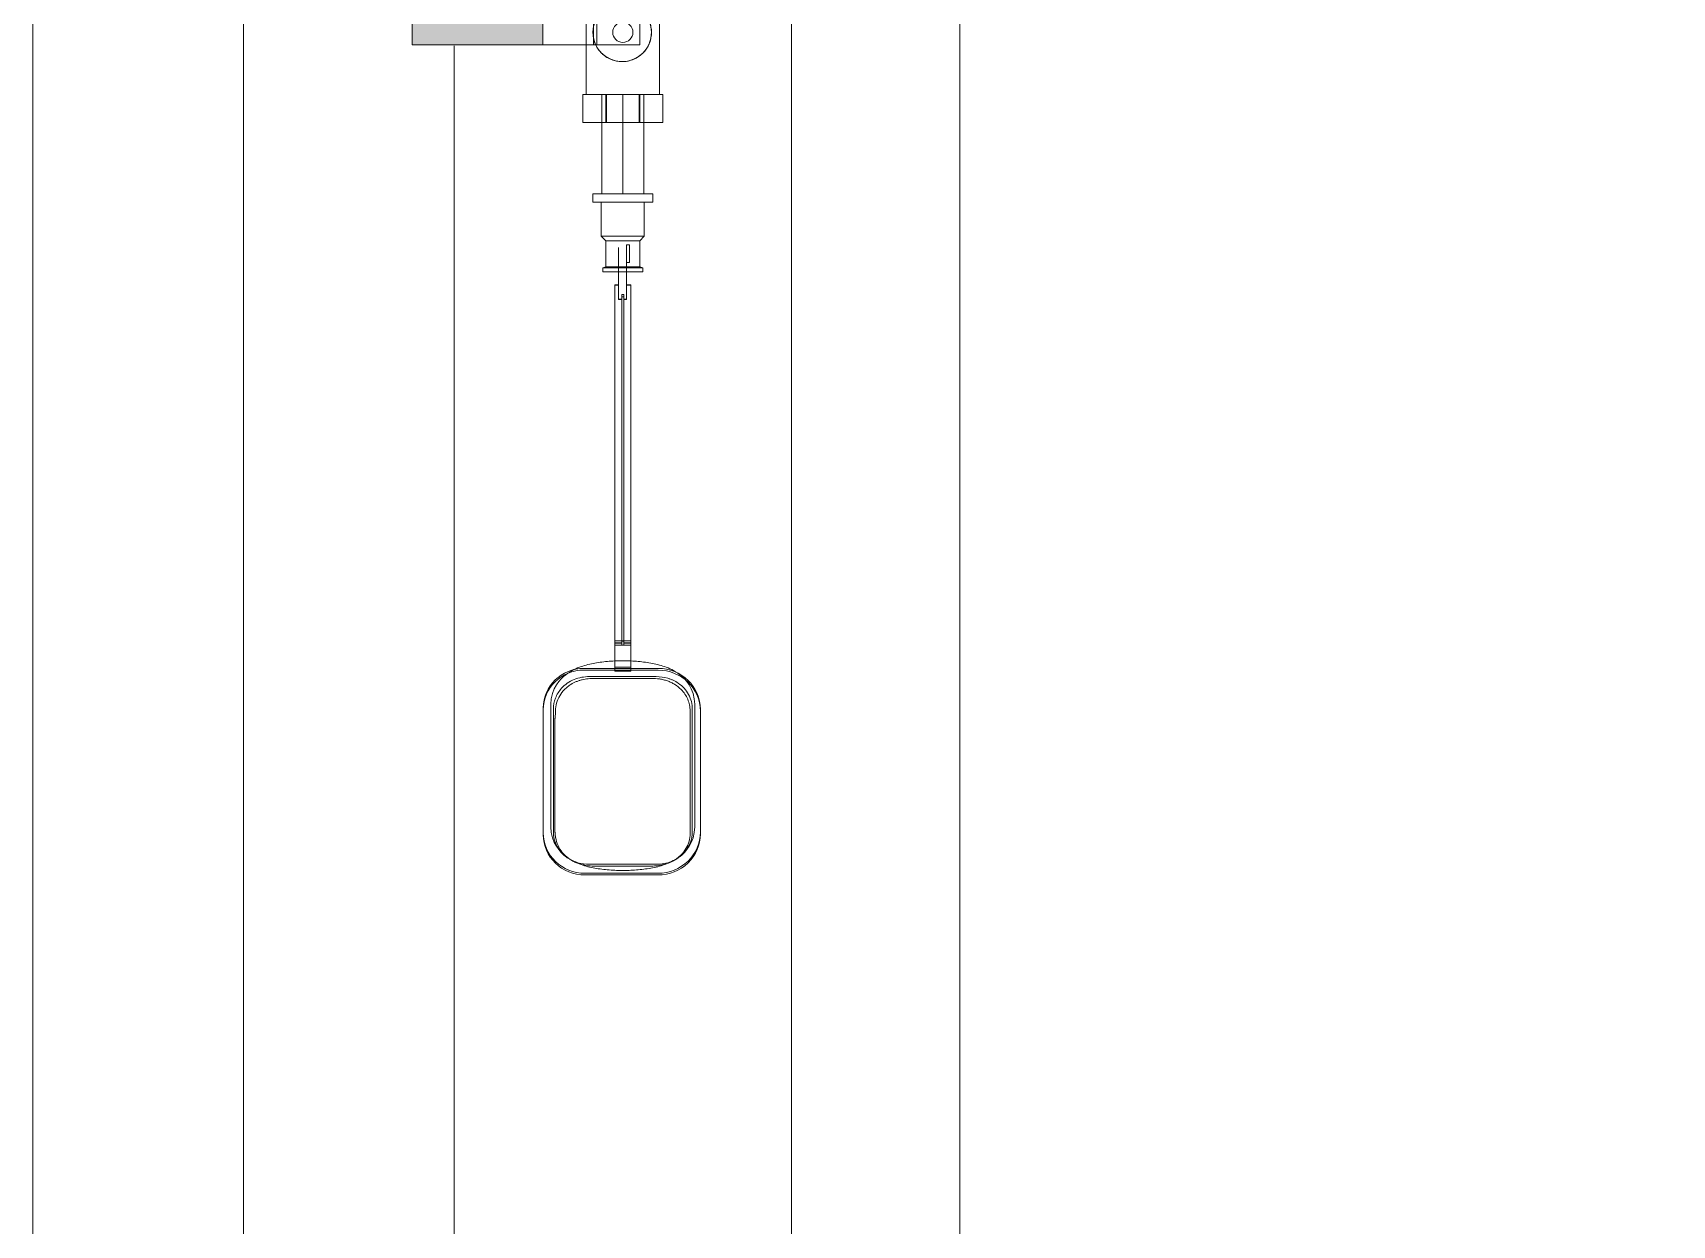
# Model space of a CAD drawing. Header units: metres. Extents: x 149 to 429, y -3 to 162.
# Drawn here: x 336.814 to 337.787, y 102.412 to 103.119 of the extents above; entities that cross this region are included whole.
import ezdxf

# ---------------------------------------------------------------- set-up
doc = ezdxf.new("R2010")
doc.units = ezdxf.units.M
doc.layers.add('1053_ARQ_BASE_MATADOURO_dwg', color=7, linetype='Continuous', lineweight=5, true_color=0x767676)
for name, color, linetype, lineweight in [('A-VISTA01', 7, 'Continuous', 20), ('A-VISTA04', 7, 'Continuous', 5), ('A-VISTA06', 7, 'Continuous', 5), ('P-PIPE', 7, 'Continuous', 5), ('P-PIPE-CNTR', 7, 'Continuous', 5), ('P-SANR-FIXT', 7, 'Continuous', 5)]:
    doc.layers.add(name, color=color, linetype=linetype, lineweight=lineweight)

# ---------------------------------------------------------------- blocks, each defined once
blk = doc.blocks.new('RES_Torneira de Boia haste ABS Fortlev - RES_Torneira de Boia haste ABS Fortlev-V108-TÉRREO 1_20 - Dependente 2')
at = {"layer": 'P-SANR-FIXT', "color": 9, "true_color": 0xc0c0c0}
for p, q in [((-0.01776, 0), (-0.01776, -0.00493)), ((0.01776, -0.00493), (0.01776, 0)), ((-0.01776, 0), (0.01776, 0)), ((-0.01776, 0), (0.01776, 0)), ((0.01776, -0.00493), (-0.01776, -0.00493)), ((0.01776, -0.00493), (-0.01776, -0.00493)), ((-0.01276, -0.00493), (-0.01276, -0.025)), ((0.01276, -0.00493), (-0.01276, -0.00493)), ((0.01276, -0.00493), (-0.01276, -0.00493)), ((0.01276, -0.025), (0.01276, -0.00493)), ((-0.01276, -0.025), (-0.01, -0.02776)), ((0.01276, -0.025), (-0.01276, -0.025)), ((0.01276, -0.025), (-0.01276, -0.025)), ((-0.01, -0.02776), (-0.01, -0.04328)), ((0.01, -0.02776), (-0.01, -0.02776)), ((0.01, -0.02776), (-0.01, -0.02776)), ((0.01, -0.02776), (0.01276, -0.025)), ((0.01, -0.04328), (0.01, -0.02776)), ((-0.00248, -0.03166), (-0.00248, -0.0359)), ((-0.00248, -0.03323), (-0.00248, -0.05358)), ((-0.00248, -0.05848), (-0.00248, -0.0359)), ((0.00219, -0.03025), (0.00219, -0.04064)), ((0.00219, -0.03025), (0.00219, -0.03076)), ((0.00219, -0.03076), (0.00219, -0.03522)), ((0.00219, -0.0359), (0.00219, -0.03166)), ((0.00219, -0.03522), (0.00219, -0.03323)), ((0.00219, -0.04013), (0.00219, -0.03522)), ((0.00219, -0.05358), (0.00219, -0.03522)), ((0.00219, -0.0359), (0.00219, -0.04031)), ((0.00403, -0.04071), (0.00403, -0.03017)), ((0.00403, -0.03076), (0.00403, -0.03017)), ((0.00403, -0.04013), (0.00403, -0.03076)), ((-0.01, -0.04328), (-0.01186, -0.04378)), ((-0.01186, -0.04378), (-0.01186, -0.04613)), ((0.01186, -0.04378), (-0.01186, -0.04378)), ((0.01186, -0.04378), (-0.01186, -0.04378)), ((0.01186, -0.04613), (-0.01186, -0.04613)), ((0.01186, -0.04613), (-0.01186, -0.04613)), ((0.01, -0.04328), (-0.01, -0.04328)), ((0.01, -0.04328), (-0.01, -0.04328)), ((0.00219, -0.04031), (0.00219, -0.04013)), ((0.00219, -0.04031), (0.00219, -0.04064)), ((0.00219, -0.04031), (0.00219, -0.05848)), ((0.00403, -0.04071), (0.00403, -0.04013)), ((0.01186, -0.04378), (0.01, -0.04328)), ((0.01186, -0.04613), (0.01186, -0.04378)), ((-0.00478, -0.05388), (-0.00478, -0.05412)), ((-0.00248, -0.05388), (-0.00478, -0.05388)), ((-0.00478, -0.26639), (-0.00478, -0.05388)), ((-0.00478, -0.05412), (-0.00248, -0.05412)), ((-0.00478, -0.26663), (-0.00478, -0.05412)), ((-0.00248, -0.05358), (-0.00248, -0.06238)), ((-0.00248, -0.06238), (-0.00248, -0.05388)), ((-0.00248, -0.05388), (-0.00248, -0.05412)), ((-0.00248, -0.05412), (-0.00248, -0.06255)), ((0.00219, -0.05412), (0.00219, -0.05388)), ((0.00477, -0.05388), (0.00219, -0.05388)), ((0.00219, -0.06255), (0.00219, -0.05412)), ((0.00219, -0.05412), (0.00477, -0.05412)), ((0.00477, -0.05412), (0.00477, -0.05388)), ((0.00477, -0.26663), (0.00477, -0.05412)), ((-0.00248, -0.05848), (-0.00248, -0.06254)), ((-0.00053, -0.06238), (-0.00248, -0.06238)), ((-0.00248, -0.06255), (-0.00053, -0.06255)), ((0.00053, -0.05973), (-0.00053, -0.05973)), ((-0.00053, -0.05973), (-0.00053, -0.06238)), ((-0.00053, -0.26533), (-0.00053, -0.05973)), ((-0.00053, -0.06102), (-0.00053, -0.06255)), ((-0.00053, -0.06102), (0.00053, -0.06102)), ((-0.00053, -0.26769), (-0.00053, -0.06102)), ((-0.00053, -0.26639), (-0.00053, -0.06238)), ((-0.00053, -0.26663), (-0.00053, -0.06255)), ((0.00053, -0.06238), (0.00053, -0.05973)), ((0.00053, -0.26533), (0.00053, -0.05973)), ((0.00053, -0.06255), (0.00053, -0.06102)), ((0.00053, -0.26769), (0.00053, -0.06102)), ((0.00219, -0.06238), (0.00053, -0.06238)), ((0.00053, -0.26639), (0.00053, -0.06238)), ((0.00053, -0.06255), (0.00219, -0.06255)), ((0.00053, -0.26663), (0.00053, -0.06255)), ((0.00219, -0.06254), (0.00219, -0.05848)), ((0.00477, -0.2652), (-0.00478, -0.2652)), ((-0.00478, -0.28075), (-0.00478, -0.2652)), ((-0.00053, -0.26663), (-0.00478, -0.26663)), ((-0.00478, -0.26769), (0.00477, -0.26769)), ((-0.00478, -0.28324), (-0.00478, -0.26769)), ((-0.00053, -0.26533), (0.00053, -0.26533)), ((-0.00053, -0.26769), (-0.00053, -0.26663)), ((0.00053, -0.26769), (-0.00053, -0.26769)), ((0.00477, -0.26663), (0.00053, -0.26663)), ((0.00053, -0.26663), (0.00053, -0.26769)), ((0.00477, -0.28075), (0.00477, -0.26663)), ((0.00477, -0.26769), (0.00477, -0.28324)), ((-0.02292, -0.28153), (-0.00478, -0.28153)), ((-0.00478, -0.28075), (0.00477, -0.28075)), ((-0.00478, -0.28153), (-0.00478, -0.28075)), ((-0.00478, -0.28153), (0.00477, -0.28153)), ((-0.00478, -0.28256), (-0.00478, -0.28153)), ((0.00477, -0.28075), (0.00477, -0.28153)), ((0.00477, -0.28153), (0.02089, -0.28153)), ((0.00477, -0.28153), (0.00477, -0.28256)), ((-0.00478, -0.28256), (-0.02292, -0.28256)), ((-0.01978, -0.28642), (0, -0.28642)), ((0, -0.28745), (-0.01693, -0.28745)), ((0.00477, -0.28256), (-0.00478, -0.28256)), ((-0.00478, -0.28324), (-0.00478, -0.28256)), ((0.00477, -0.28324), (-0.00478, -0.28324)), ((0, -0.28642), (0.01978, -0.28642)), ((0.01693, -0.28745), (0, -0.28745)), ((0.02089, -0.28256), (0.00477, -0.28256)), ((0.00477, -0.28256), (0.00477, -0.28324)), ((-0.04724, -0.30502), (-0.04724, -0.30606)), ((-0.04724, -0.37915), (-0.04724, -0.30502)), ((-0.04724, -0.30606), (-0.04724, -0.38018)), ((-0.04266, -0.30287), (-0.04266, -0.37562)), ((-0.0412, -0.37848), (-0.0412, -0.30574)), ((-0.03991, -0.30677), (-0.03991, -0.30878)), ((0.03991, -0.37951), (0.03991, -0.30677)), ((0.0412, -0.30574), (0.0412, -0.37848)), ((0.04266, -0.37562), (0.04266, -0.30287)), ((0.04606, -0.30687), (0.04606, -0.30583)), ((0.04606, -0.30583), (0.04606, -0.37878)), ((0.04606, -0.37981), (0.04606, -0.30687)), ((-0.04028, -0.31256), (-0.04028, -0.37768)), ((-0.04028, -0.37794), (-0.04028, -0.31282)), ((0, -0.3978), (-0.01978, -0.3978)), ((0.01978, -0.3978), (0, -0.3978)), ((0.02088, -0.40309), (-0.02246, -0.40309)), ((-0.02246, -0.40413), (0.02088, -0.40413)), ((-0.01693, -0.39883), (0, -0.39883)), ((0, -0.39883), (0.01693, -0.39883))]:
    blk.add_line(p, q, dxfattribs=at)
at = {"layer": 'P-SANR-FIXT', "color": 254, "true_color": 0xd3d3d3}
for p, q in [((0.00219, -0.06238), (0.00219, -0.05358)), ((0.00219, -0.05388), (0.00219, -0.06238)), ((0.00477, -0.05412), (0.00477, -0.26639)), ((-0.00478, -0.2652), (-0.00478, -0.26769)), ((-0.00478, -0.26663), (-0.00478, -0.26639)), ((-0.00478, -0.26639), (-0.00053, -0.26639)), ((-0.00053, -0.26639), (-0.00053, -0.26533)), ((0.00053, -0.26533), (0.00053, -0.26639)), ((0.00053, -0.26639), (0.00477, -0.26639))]:
    blk.add_line(p, q, dxfattribs=at)
at = {"layer": 'P-SANR-FIXT', "color": 254, "true_color": 0xe0e0e0}
for p, q in [((0.00477, -0.26769), (0.00477, -0.2652)), ((0.00477, -0.26639), (0.00477, -0.26663))]:
    blk.add_line(p, q, dxfattribs=at)
at = {"layer": 'P-SANR-FIXT', "color": 9, "true_color": 0xc0c0c0, "flags": 128}
for points in [[(0.00403, -0.03017), (0.00313, -0.03022), (0.00219, -0.03025)], [(0.00219, -0.04064), (0.00313, -0.04067), (0.00403, -0.04071)], [(-0.04266, -0.30287), (-0.04241, -0.29958), (-0.04169, -0.29649), (-0.04063, -0.29373), (-0.03934, -0.29136), (-0.03795, -0.28938), (-0.03654, -0.28774), (-0.03516, -0.28639), (-0.03382, -0.28527), (-0.03254, -0.28433), (-0.03131, -0.28353), (-0.03014, -0.28285), (-0.029, -0.28226), (-0.0279, -0.28174), (-0.02683, -0.28127), (-0.02578, -0.28086), (-0.02474, -0.28048), (-0.02372, -0.28014), (-0.0227, -0.27983), (-0.02168, -0.27954), (-0.02066, -0.27927), (-0.01964, -0.27903), (-0.01862, -0.2788), (-0.01759, -0.27859), (-0.01656, -0.27839), (-0.01552, -0.27821), (-0.01447, -0.27804), (-0.01342, -0.27789), (-0.01236, -0.27775), (-0.01129, -0.27762), (-0.01021, -0.27751), (-0.00913, -0.27741), (-0.00804, -0.27732), (-0.00695, -0.27724), (-0.00585, -0.27717), (-0.00474, -0.27712), (-0.00364, -0.27707), (-0.00253, -0.27704), (-0.00141, -0.27702), (-0.0003, -0.27701), (0, -0.27701)], [(0.04266, -0.30287), (0.04241, -0.29958), (0.04169, -0.29649), (0.04063, -0.29373), (0.03934, -0.29136), (0.03795, -0.28938), (0.03654, -0.28774), (0.03516, -0.28639), (0.03382, -0.28527), (0.03254, -0.28433), (0.03131, -0.28353), (0.03014, -0.28285), (0.029, -0.28226), (0.0279, -0.28174), (0.02683, -0.28127), (0.02578, -0.28086), (0.02474, -0.28048), (0.02372, -0.28014), (0.0227, -0.27983), (0.02168, -0.27954), (0.02066, -0.27927), (0.01964, -0.27903), (0.01862, -0.2788), (0.01759, -0.27859), (0.01656, -0.27839), (0.01552, -0.27821), (0.01447, -0.27804), (0.01342, -0.27789), (0.01236, -0.27775), (0.01129, -0.27762), (0.01021, -0.27751), (0.00913, -0.27741), (0.00804, -0.27732), (0.00695, -0.27724), (0.00585, -0.27717), (0.00474, -0.27712), (0.00364, -0.27707), (0.00253, -0.27704), (0.00141, -0.27702), (0.0003, -0.27701), (0, -0.27701)], [(-0.04266, -0.37562), (-0.04241, -0.37891), (-0.04169, -0.382), (-0.04063, -0.38477), (-0.03934, -0.38713), (-0.03795, -0.38911), (-0.03654, -0.39075), (-0.03516, -0.3921), (-0.03401, -0.39308)], [(0.04266, -0.37562), (0.04241, -0.37891), (0.04169, -0.382), (0.04063, -0.38477), (0.03934, -0.38713), (0.03795, -0.38911), (0.03654, -0.39075), (0.03516, -0.3921), (0.03401, -0.39308)], [(-0.02906, -0.39621), (-0.02796, -0.39673), (-0.02688, -0.3972), (-0.02583, -0.39761), (-0.02479, -0.39799), (-0.02377, -0.39834), (-0.02275, -0.39865), (-0.02173, -0.39894), (-0.02071, -0.39921), (-0.0197, -0.39945), (-0.01867, -0.39968), (-0.01765, -0.3999), (-0.01661, -0.40009), (-0.01557, -0.40027), (-0.01453, -0.40044), (-0.01347, -0.40059), (-0.01241, -0.40073), (-0.01134, -0.40086), (-0.01027, -0.40098), (-0.00919, -0.40108), (-0.0081, -0.40117), (-0.007, -0.40125), (-0.0059, -0.40132), (-0.0048, -0.40137), (-0.00369, -0.40142), (-0.00258, -0.40145), (-0.00147, -0.40147), (-0.00036, -0.40148), (0, -0.40148)], [(0.02906, -0.39621), (0.02795, -0.39673), (0.02688, -0.3972), (0.02583, -0.39762), (0.02479, -0.39799), (0.02377, -0.39834), (0.02275, -0.39865), (0.02173, -0.39894), (0.02071, -0.39921), (0.01969, -0.39946), (0.01867, -0.39968), (0.01764, -0.3999), (0.01661, -0.40009), (0.01557, -0.40027), (0.01453, -0.40044), (0.01347, -0.40059), (0.01241, -0.40073), (0.01134, -0.40086), (0.01027, -0.40098), (0.00918, -0.40108), (0.00809, -0.40117), (0.007, -0.40125), (0.0059, -0.40132), (0.0048, -0.40137), (0.00369, -0.40142), (0.00258, -0.40145), (0.00147, -0.40147), (0.00035, -0.40148), (0, -0.40148)]]:
    blk.add_lwpolyline(points, dxfattribs=at)
at = {"layer": 'P-SANR-FIXT', "color": 9, "true_color": 0xc0c0c0}
for centre, major_axis, start_param, end_param in [((-0.02292, -0.30502), (-0.02432, 0), 4.712389, 6.283185), ((0.02089, -0.30583), (0.02516, 0), 0, 1.570796), ((-0.02292, -0.30606), (-0.02432, 0), 4.712389, 6.283185), ((0.02089, -0.30687), (0.02516, 0), 0, 1.570796), ((-0.01621, -0.31282), (-0.02407, 0), 6.10878, 6.283185), ((-0.02246, -0.37915), (0.02479, 0), 3.141593, 4.712389), ((-0.02058, -0.37794), (0.01969, 0), 3.141593, 3.414756), ((0.02088, -0.37878), (-0.02517, 0), 1.570796, 3.141593), ((-0.02246, -0.38018), (0.02479, 0), 3.141593, 4.712389), ((0.02088, -0.37981), (-0.02517, 0), 1.570796, 3.141593)]:
    blk.add_ellipse(centre, major_axis=major_axis, ratio=0.965926, start_param=start_param, end_param=end_param, dxfattribs=at)
for points, knots in [([(-0.0412, -0.30574), (-0.04119, -0.30344), (-0.04035, -0.299), (-0.03709, -0.29375), (-0.03303, -0.2902), (-0.02894, -0.28799), (-0.02443, -0.28669), (-0.02135, -0.28641), (-0.01978, -0.28642)], [-1, -1, -1, -1, -0.785714, -0.571429, -0.428571, -0.285714, -0.142857, 0, 0, 0, 0]), ([(-0.01693, -0.28745), (-0.01815, -0.28744), (-0.01997, -0.28753), (-0.02235, -0.28789), (-0.02414, -0.28826), (-0.0259, -0.28876), (-0.02816, -0.2896), (-0.03051, -0.29079), (-0.03281, -0.29241), (-0.03519, -0.29453), (-0.03763, -0.29769), (-0.03949, -0.30209), (-0.03991, -0.30517), (-0.03991, -0.30677)], [-1, -1, -1, -1, -0.892857, -0.839286, -0.785714, -0.732143, -0.678571, -0.571429, -0.5, -0.428571, -0.285714, -0.142857, 0, 0, 0, 0]), ([(0.03991, -0.30677), (0.03991, -0.30557), (0.03967, -0.30324), (0.03862, -0.29986), (0.03692, -0.29673), (0.03438, -0.29365), (0.03154, -0.2914), (0.02871, -0.28987), (0.02647, -0.28894), (0.02415, -0.28825), (0.02095, -0.28761), (0.01856, -0.28743), (0.01693, -0.28745)], [-1, -1, -1, -1, -0.892857, -0.785714, -0.678571, -0.571429, -0.428571, -0.357143, -0.285714, -0.214286, -0.142857, 0, 0, 0, 0]), ([(0.01978, -0.28642), (0.02214, -0.28641), (0.02501, -0.28681), (0.02834, -0.28791), (0.03046, -0.28881), (0.03333, -0.29045), (0.03651, -0.29324), (0.03916, -0.29698), (0.04083, -0.30125), (0.0412, -0.30421), (0.0412, -0.30574)], [-1, -1, -1, -1, -0.785714, -0.732143, -0.678571, -0.571429, -0.428571, -0.285714, -0.142857, 0, 0, 0, 0]), ([(-0.01978, -0.3978), (-0.02213, -0.39781), (-0.025, -0.39741), (-0.02833, -0.39631), (-0.03046, -0.39541), (-0.03332, -0.39377), (-0.0365, -0.39098), (-0.03916, -0.38724), (-0.04083, -0.38297), (-0.0412, -0.38001), (-0.0412, -0.37848)], [-1, -1, -1, -1, -0.785714, -0.732143, -0.678571, -0.571429, -0.428571, -0.285714, -0.142857, 0, 0, 0, 0]), ([(0.0412, -0.37848), (0.04119, -0.38078), (0.04035, -0.38522), (0.03709, -0.39047), (0.03302, -0.39402), (0.02893, -0.39623), (0.02441, -0.39753), (0.02135, -0.39781), (0.01978, -0.3978)], [-1, -1, -1, -1, -0.785714, -0.571429, -0.428571, -0.285714, -0.142857, 0, 0, 0, 0]), ([(-0.03955, -0.38307), (-0.0392, -0.3847), (-0.03812, -0.38775), (-0.03524, -0.39184), (-0.03205, -0.39454), (-0.02915, -0.39621), (-0.02684, -0.39722), (-0.02443, -0.39797), (-0.02112, -0.39866), (-0.01863, -0.39885), (-0.01693, -0.39883)], [-1, -1, -1, -1, -0.833333, -0.666667, -0.5, -0.416667, -0.333333, -0.25, -0.166667, 0, 0, 0, 0]), ([(0.01693, -0.39883), (0.01815, -0.39885), (0.01996, -0.39875), (0.02235, -0.3984), (0.02414, -0.39802), (0.0259, -0.39753), (0.02816, -0.39668), (0.03051, -0.3955), (0.0328, -0.39388), (0.03519, -0.39176), (0.03763, -0.3886), (0.03949, -0.3842), (0.03991, -0.38111), (0.03991, -0.37951)], [-1, -1, -1, -1, -0.892857, -0.839286, -0.785714, -0.732143, -0.678571, -0.571429, -0.5, -0.428571, -0.285714, -0.142857, 0, 0, 0, 0])]:
    blk.add_open_spline(points, degree=3, knots=knots, dxfattribs=at)
for points in [[(-0.03991, -0.30878), (-0.04003, -0.30933), (-0.04021, -0.31051), (-0.04027, -0.31185), (-0.04028, -0.31256)], [(-0.04028, -0.37768), (-0.04028, -0.37794), (-0.04027, -0.37848), (-0.04023, -0.37903), (-0.04021, -0.3793)], [(-0.04021, -0.3793), (-0.04016, -0.37994), (-0.04, -0.38121), (-0.03972, -0.38245), (-0.03955, -0.38307)]]:
    blk.add_open_spline(points, degree=3, dxfattribs=at)
blk = doc.blocks.new('Valvula esfera BSP-PN30 - Válvula Esfera BSP - TupyValve - Válvula Esfera BSP TupyValve PN30 Plena-V105-TÉRREO 1_20 - Dependente 2')
at = {"layer": 'P-PIPE', "true_color": 0x7f7f7f}
blk.add_hatch(color=8, dxfattribs=at).paths.add_polyline_path([(-0.0474, 0.0295), (-0.0474, 0.0445), (-0.125, 0.0445), (-0.125, 0.0295)])
at = {"layer": 'P-PIPE'}
for p, q in [((-0.00991, 0.0905), (-0.0237, 0.0905)), ((-0.0237, 0.0905), (-0.00972, 0.0905)), ((-0.0237, 0.0905), (-0.0237, 0.074)), ((-0.0237, 0.0905), (-0.0237, 0.074)), ((-0.01735, 0.0905), (0.01745, 0.0905)), ((-0.01735, 0.0905), (0.01745, 0.0905)), ((0.00972, 0.0905), (-0.00991, 0.0905)), ((-0.00991, 0.0905), (-0.00991, 0.074)), ((-0.00972, 0.0905), (0.00991, 0.0905)), ((-0.00972, 0.0905), (-0.00972, 0.074)), ((0.0237, 0.0905), (0.00972, 0.0905)), ((0.00972, 0.0905), (0.00972, 0.074)), ((0.00991, 0.0905), (0.0237, 0.0905)), ((0.00991, 0.0905), (0.00991, 0.074)), ((0.0237, 0.074), (0.0237, 0.0905)), ((0.0237, 0.0905), (0.0237, 0.074)), ((-0.00972, 0.074), (-0.0237, 0.074)), ((-0.0237, 0.074), (-0.00991, 0.074)), ((-0.0218, 0.074), (-0.0218, 0)), ((-0.0218, 0.074), (0.0218, 0.074)), ((-0.0218, 0.074), (0.0218, 0.074)), ((0.01745, 0.074), (-0.01735, 0.074)), ((0.01745, 0.074), (-0.01735, 0.074)), ((-0.00991, 0.074), (0.00972, 0.074)), ((0.00991, 0.074), (-0.00972, 0.074)), ((0.00972, 0.074), (0.0237, 0.074)), ((0.0237, 0.074), (0.00991, 0.074)), ((0.0218, 0), (0.0218, 0.074)), ((-0.125, 0.0445), (-0.0474, 0.0445)), ((-0.125, 0.0445), (-0.125, 0.0295)), ((-0.0174, 0.0445), (-0.0474, 0.0445)), ((-0.0474, 0.0445), (-0.0154, 0.0445)), ((-0.0474, 0.0445), (-0.0474, 0.0295)), ((0.01, 0.0445), (-0.0174, 0.0445)), ((-0.0174, 0.0295), (-0.0174, 0.0445)), ((-0.0154, 0.0445), (0.01, 0.0445)), ((-0.0154, 0.0445), (-0.0154, 0.0295)), ((0.01, 0.0445), (0.01, 0.0295)), ((0.01, 0.0445), (0.01, 0.0295)), ((-0.0474, 0.0295), (-0.125, 0.0295)), ((-0.0154, 0.0295), (-0.0474, 0.0295)), ((-0.0474, 0.0295), (-0.0174, 0.0295)), ((-0.0174, 0.0295), (0.01, 0.0295)), ((0.01, 0.0295), (-0.0154, 0.0295)), ((-0.00962, 0), (-0.0237, 0)), ((-0.0237, 0), (-0.01002, 0)), ((-0.0237, 0), (-0.0237, -0.0165)), ((-0.0237, 0), (-0.0237, -0.0165)), ((0.0218, 0), (-0.0218, 0)), ((0.0218, 0), (-0.0218, 0)), ((-0.0174, 0), (0.0174, 0)), ((-0.0174, 0), (0.0174, 0)), ((-0.01002, 0), (0.00962, 0)), ((-0.01002, 0), (-0.01002, -0.0165)), ((0.01002, 0), (-0.00962, 0)), ((-0.00962, 0), (-0.00962, -0.0165)), ((0.00962, 0), (0.0237, 0)), ((0.00962, 0), (0.00962, -0.0165)), ((0.0237, 0), (0.01002, 0)), ((0.01002, 0), (0.01002, -0.0165)), ((0.0237, -0.0165), (0.0237, 0)), ((0.0237, 0), (0.0237, -0.0165)), ((-0.01002, -0.0165), (-0.0237, -0.0165)), ((-0.0237, -0.0165), (-0.00962, -0.0165)), ((0.0174, -0.0165), (-0.0174, -0.0165)), ((0.0174, -0.0165), (-0.0174, -0.0165)), ((0.00962, -0.0165), (-0.01002, -0.0165)), ((-0.00962, -0.0165), (0.01002, -0.0165)), ((0.0237, -0.0165), (0.00962, -0.0165)), ((0.01002, -0.0165), (0.0237, -0.0165))]:
    blk.add_line(p, q, dxfattribs=at)
for centre, radius, start, end in [((-0.00034, 0.037), 0.0174, 360, 180), ((0, 0.037), 0.006, 0, 180), ((0, 0.037), 0.006, 360, 180), ((0, 0.037), 0.006, 0, 180), ((0, 0.037), 0.006, 0, 180), ((-0.00034, 0.037), 0.0174, 180, 360), ((0, 0.037), 0.006, 180, 360), ((0, 0.037), 0.006, 180, 360), ((0, 0.037), 0.006, 180, 360), ((0, 0.037), 0.006, 180, 360)]:
    blk.add_arc(centre, radius, start, end, dxfattribs=at)
for points, knots in [([(-0.01774, 0.037), (-0.01768, 0.03811), (-0.0175, 0.03971), (-0.01713, 0.04145), (-0.01686, 0.04241), (-0.01657, 0.04335), (-0.01611, 0.04447), (-0.01543, 0.04576), (-0.01463, 0.04697), (-0.01377, 0.0481), (-0.01283, 0.04916), (-0.01142, 0.0505), (-0.00984, 0.05164), (-0.00809, 0.05259), (-0.00668, 0.05322), (-0.00519, 0.05374), (-0.00317, 0.05423), (-0.00103, 0.05442), (0.00114, 0.05435), (0.00324, 0.05409), (0.00527, 0.05352), (0.00719, 0.05269), (0.00898, 0.05176), (0.0106, 0.05061), (0.01204, 0.04926), (0.013, 0.04819), (0.01389, 0.04704), (0.0147, 0.04582), (0.0154, 0.04452), (0.01596, 0.04315), (0.01638, 0.04172), (0.01681, 0.03972), (0.01699, 0.03811), (0.01706, 0.037)], [0, 0, 0, 0, 0.055556, 0.083333, 0.097222, 0.111111, 0.138889, 0.166667, 0.194444, 0.222222, 0.25, 0.277778, 0.333333, 0.361111, 0.388889, 0.416667, 0.444444, 0.5, 0.527778, 0.555556, 0.611111, 0.638889, 0.666667, 0.722222, 0.75, 0.777778, 0.805556, 0.833333, 0.861111, 0.888889, 0.916667, 0.944444, 1, 1, 1, 1]), ([(0.01706, 0.037), (0.01699, 0.03589), (0.01681, 0.03428), (0.01638, 0.03228), (0.01596, 0.03085), (0.0154, 0.02948), (0.0147, 0.02818), (0.01389, 0.02696), (0.013, 0.02581), (0.01204, 0.02474), (0.0106, 0.02339), (0.00898, 0.02224), (0.00719, 0.02131), (0.00575, 0.02069), (0.00425, 0.02019), (0.00221, 0.01973), (0.00006, 0.01957), (-0.00211, 0.01968), (-0.0042, 0.01996), (-0.0062, 0.02056), (-0.00809, 0.02141), (-0.00984, 0.02236), (-0.01142, 0.0235), (-0.01283, 0.02484), (-0.01377, 0.0259), (-0.01463, 0.02703), (-0.01543, 0.02824), (-0.01611, 0.02953), (-0.01657, 0.03065), (-0.01686, 0.03159), (-0.01713, 0.03255), (-0.0175, 0.03429), (-0.01768, 0.03589), (-0.01774, 0.037)], [0, 0, 0, 0, 0.055556, 0.083333, 0.111111, 0.138889, 0.166667, 0.194444, 0.222222, 0.25, 0.277778, 0.333333, 0.361111, 0.388889, 0.416667, 0.444444, 0.5, 0.527778, 0.555556, 0.611111, 0.638889, 0.666667, 0.722222, 0.75, 0.777778, 0.805556, 0.833333, 0.861111, 0.888889, 0.902778, 0.916667, 0.944444, 1, 1, 1, 1])]:
    blk.add_open_spline(points, degree=3, knots=knots, dxfattribs=at)
blk = doc.blocks.new('1053_ARQ_BASE_MATADOURO_dwg_arq geral tgov-4039641-TÉRREO 1_20 - Dependente 2')
at = {"layer": 'A-VISTA01', "color": 253, "true_color": 0xaaaaaa, "flags": 128}
for points in [[(0.19961, 16.02815), (0.19961, 20.02815), (0.19961, 16.02815), (0.19961, 15.77815), (0.44961, 15.77815)], [(0.44961, 15.77815), (1.74961, 15.77815), (1.74961, 16.02815), (0.44961, 16.02815), (0.44961, 19.92554)]]:
    blk.add_lwpolyline(points, dxfattribs=at)
at = {"layer": 'A-VISTA04', "color": 253, "true_color": 0xaaaaaa}
blk.add_line((0.32461, 16.00315), (0.32461, 20.05315), dxfattribs=at)
at = {"layer": 'A-VISTA06', "color": 253, "true_color": 0xaaaaaa}
for p, q in [((0.64961, 16.02815), (0.64961, 20.02815)), ((0.74961, 16.02815), (0.74961, 20.02815))]:
    blk.add_line(p, q, dxfattribs=at)
blk = doc.blocks.new('1053_ARQ_BASE_MATADOURO_dwg-3625622-TÉRREO 1_20 - Dependente 2')
blk.add_blockref('1053_ARQ_BASE_MATADOURO_dwg_arq geral tgov-4039641-TÉRREO 1_20 - Dependente 2', (130.20979, 83.18603))

msp = doc.modelspace()

# ---------------------------------------------------------------- linework, layer by layer
at = {"layer": 'P-PIPE'}
for p, q in [((337.15195, 103.08264), (337.15195, 103.02368)), ((337.17695, 103.08264), (337.15195, 103.08264)), ((337.17695, 103.02368), (337.17695, 103.08264)), ((337.15195, 103.02368), (337.17695, 103.02368))]:
    msp.add_line(p, q, dxfattribs=at)
at = {"layer": 'P-PIPE-CNTR'}
msp.add_line((337.16445, 103.08264), (337.16445, 103.02368), dxfattribs=at)
msp.add_line((337.16445, 103.08264), (337.16445, 103.02368), dxfattribs=at)

# ---------------------------------------------------------------- block references
at = {"layer": '1053_ARQ_BASE_MATADOURO_dwg', "color": 253, "true_color": 0xaaaaaa}
msp.add_blockref('1053_ARQ_BASE_MATADOURO_dwg-3625622-TÉRREO 1_20 - Dependente 2', (206.40504, 0), dxfattribs=at)
at = {"layer": 'P-PIPE'}
msp.add_blockref('Valvula esfera BSP-PN30 - Válvula Esfera BSP - TupyValve - Válvula Esfera BSP TupyValve PN30 Plena-V105-TÉRREO 1_20 - Dependente 2', (337.16445, 103.08264), dxfattribs=at)
at = {"layer": 'P-SANR-FIXT', "color": 9, "true_color": 0xc0c0c0}
msp.add_blockref('RES_Torneira de Boia haste ABS Fortlev - RES_Torneira de Boia haste ABS Fortlev-V108-TÉRREO 1_20 - Dependente 2', (337.16445, 103.02368), dxfattribs=at)

doc.saveas('drawing.dxf')
